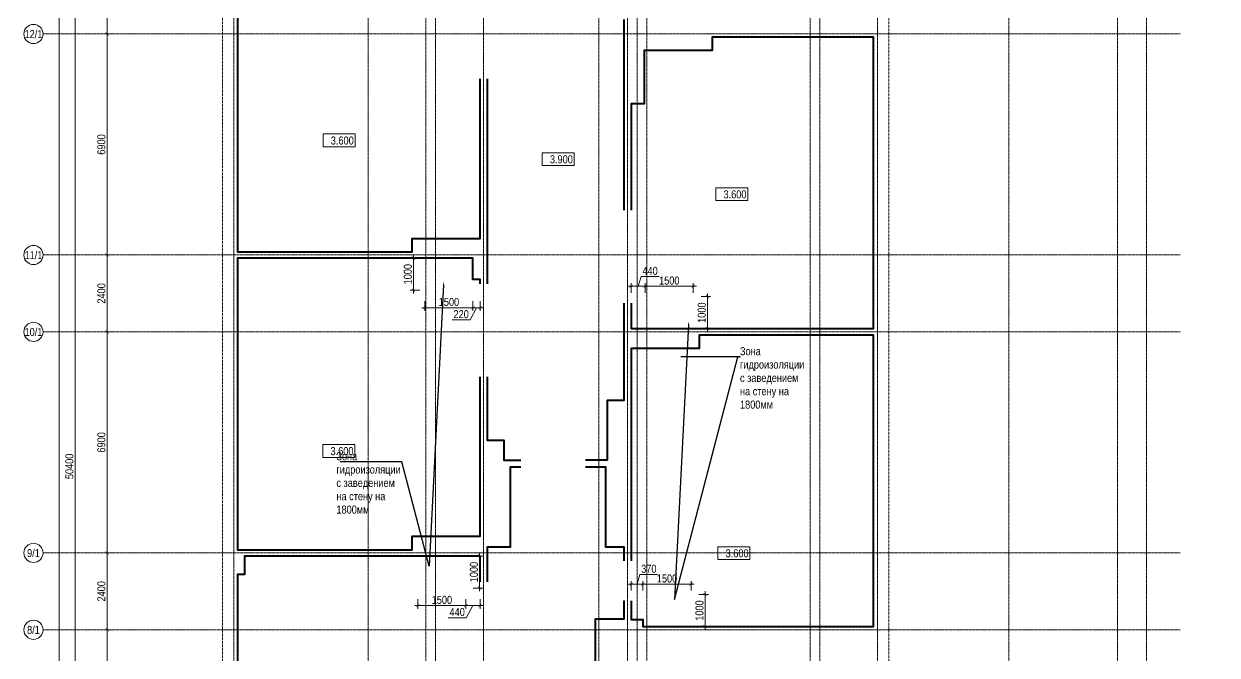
# Model space of a CAD drawing. Header units: millimetres. Extents: x -328335 to 1212475, y -208171 to 164144.
# Drawn here: x -6555 to 30710, y 32808 to 52515 of the extents above; entities that cross this region are included whole.
import ezdxf
from ezdxf import colors
from ezdxf.entities.mleader import LeaderData, LeaderLine
from ezdxf.enums import TextEntityAlignment as Align
from ezdxf.math import Vec2, Vec3

# ---------------------------------------------------------------- set-up
doc = ezdxf.new("R2010")
doc.units = ezdxf.units.MM
doc.header["$LTSCALE"] = 0.5
doc.linetypes.add('CENTER2', pattern=[28.575, 19.05, -3.175, 3.175, -3.175])
doc.linetypes.add('DASHED', pattern=[19.05, 12.7, -6.35])
doc.layers.get('Defpoints').update_dxf_attribs({"color": 140})
for name, color, linetype, lineweight in [('АИ_Плинтус', 3, 'Continuous', 9), ('АИ_Полы', 1, 'Continuous', 9), ('АИ_Полы_размеры', 7, 'Continuous', 5), ('АР6_потолок_отм', 5, 'Continuous', 5), ('РД_Оси_размер', 8, 'Continuous', 0)]:
    doc.layers.add(name, color=color, linetype=linetype, lineweight=lineweight)
doc.layers.add('АР_Делит', color=120, linetype='Continuous', lineweight=0, plot=False)
doc.layers.add('РД_Оси_100', color=7, linetype='Continuous', lineweight=0, true_color=0x525252)
doc.styles.add('Arial_Narrow_08', font='ARIALN.TTF', dxfattribs={"width": 0.8})
doc.styles.add('style1', font='ARIALN.TTF')
doc.styles.add('ккк', font='isocpeur.ttf', dxfattribs={"width": 0.85, "oblique": 15})
doc.dimstyles.new('Dim100_ареал', dxfattribs={"dimscale": 100, "dimtxt": 2.5, "dimasz": 1, "dimexe": 1, "dimexo": 1, "dimgap": 0.5, "dimtad": 1, "dimzin": 12, "dimdsep": 46, "dimtxsty": 'style1', "dimblk": 'ARCHTICK', "dimcen": 1, "dimdle": 1, "dimaunit": 1, "dimadec": 0, "dimazin": 3, "dimtfac": 1, "dimtmove": 1, "dimatfit": 3, "dimldrblk": 'OPEN30', "dimfxl": 2, "dimfxlon": 1, "dimtolj": 1, "dimtzin": 0, "dimlwd": 5, "dimlwe": 5, "dimarcsym": 0})

# ---------------------------------------------------------------- blocks, each defined once
blk = doc.blocks.new('A-iden')
at = {"linetype": 'Continuous', "lineweight": 5}
blk.add_circle((0, -4), 3, dxfattribs=at)
at = {"color": 0, "linetype": 'Continuous', "lineweight": 20, "style": 'ккк', "width": 0.85}
blk.add_attdef('ID', text='', height=4, dxfattribs=at).set_placement((0.31, -3.85), align=Align.MIDDLE_CENTER)
blk = doc.blocks.new('_ArchTick')
at = {"color": 0, "linetype": 'ByBlock', "const_width": 0.15}
blk.add_lwpolyline([(-0.5, -0.5), (0.5, 0.5)], dxfattribs=at)
blk = doc.blocks.new('*D527')
at = {"layer": 'Defpoints', "color": 0, "transparency": 16777216}
for p in [(-5455, 134700), (-2955, 134700), (-2955, 0)]:
    blk.add_point(p, dxfattribs=at)
at = {"layer": 'РД_Оси_размер', "color": 0, "lineweight": 5, "transparency": 16777216}
for p, q in [((-5255, 134700), (-5555, 134700)), ((-5455, -100), (-5455, 134800)), ((-5255, 0), (-5555, 0))]:
    blk.add_line(p, q, dxfattribs=at)
at = {"layer": 'РД_Оси_размер', "color": 0, "lineweight": 5, "transparency": 16777216, "xscale": 100, "yscale": 100, "zscale": 100}
for p, rotation in [((-5455, 134700), 90), ((-5455, 0), 270)]:
    blk.add_blockref('_ArchTick', p, dxfattribs=dict(at, rotation=rotation))
at = {"layer": 'РД_Оси_размер', "color": 0, "transparency": 16777216, "insert": (-5633, 67350), "char_height": 250, "attachment_point": 5, "rotation": 90, "style": 'style1'}
blk.add_mtext('\\A1;134700', dxfattribs=at)
blk = doc.blocks.new('_Open30')
at = {"color": 0, "linetype": 'ByBlock', "lineweight": -2}
for p, q in [((-1, 0.27), (0, 0)), ((0, 0), (-1, -0.27)), ((0, 0), (-1, 0))]:
    blk.add_line(p, q, dxfattribs=at)
blk = doc.blocks.new('*D532')
at = {"layer": 'Defpoints', "color": 0, "transparency": 16777216}
for p in [(-3955, 33600), (-2955, 33600), (-2955, 29400)]:
    blk.add_point(p, dxfattribs=at)
at = {"layer": 'РД_Оси_размер', "color": 0, "lineweight": 5, "transparency": 16777216}
for p, q in [((-3755, 33600), (-4055, 33600)), ((-3955, 29300), (-3955, 33700)), ((-3755, 29400), (-4055, 29400))]:
    blk.add_line(p, q, dxfattribs=at)
at = {"layer": 'РД_Оси_размер', "color": 0, "lineweight": 5, "transparency": 16777216, "xscale": 100, "yscale": 100, "zscale": 100}
for p, rotation in [((-3955, 33600), 90), ((-3955, 29400), 270)]:
    blk.add_blockref('_ArchTick', p, dxfattribs=dict(at, rotation=rotation))
at = {"layer": 'РД_Оси_размер', "color": 0, "transparency": 16777216, "insert": (-4133, 31500), "char_height": 250, "attachment_point": 5, "rotation": 90, "style": 'style1'}
blk.add_mtext('\\A1;4200', dxfattribs=at)
blk = doc.blocks.new('*D533')
at = {"layer": 'Defpoints', "color": 0, "transparency": 16777216}
for p in [(-3955, 36000), (-2955, 36000), (-2955, 33600)]:
    blk.add_point(p, dxfattribs=at)
at = {"layer": 'РД_Оси_размер', "color": 0, "lineweight": 5, "transparency": 16777216}
for p, q in [((-3755, 36000), (-4055, 36000)), ((-3955, 33500), (-3955, 36100)), ((-3755, 33600), (-4055, 33600))]:
    blk.add_line(p, q, dxfattribs=at)
at = {"layer": 'РД_Оси_размер', "color": 0, "lineweight": 5, "transparency": 16777216, "xscale": 100, "yscale": 100, "zscale": 100}
for p, rotation in [((-3955, 36000), 90), ((-3955, 33600), 270)]:
    blk.add_blockref('_ArchTick', p, dxfattribs=dict(at, rotation=rotation))
at = {"layer": 'РД_Оси_размер', "color": 0, "transparency": 16777216, "insert": (-4133, 34800), "char_height": 250, "attachment_point": 5, "rotation": 90, "style": 'style1'}
blk.add_mtext('\\A1;2400', dxfattribs=at)
blk = doc.blocks.new('*D534')
at = {"layer": 'Defpoints', "color": 0, "transparency": 16777216}
for p in [(-3955, 42900), (-2955, 42900), (-2955, 36000)]:
    blk.add_point(p, dxfattribs=at)
at = {"layer": 'РД_Оси_размер', "color": 0, "lineweight": 5, "transparency": 16777216}
for p, q in [((-3755, 42900), (-4055, 42900)), ((-3955, 35900), (-3955, 43000)), ((-3755, 36000), (-4055, 36000))]:
    blk.add_line(p, q, dxfattribs=at)
at = {"layer": 'РД_Оси_размер', "color": 0, "lineweight": 5, "transparency": 16777216, "xscale": 100, "yscale": 100, "zscale": 100}
for p, rotation in [((-3955, 42900), 90), ((-3955, 36000), 270)]:
    blk.add_blockref('_ArchTick', p, dxfattribs=dict(at, rotation=rotation))
at = {"layer": 'РД_Оси_размер', "color": 0, "transparency": 16777216, "insert": (-4133, 39450), "char_height": 250, "attachment_point": 5, "rotation": 90, "style": 'style1'}
blk.add_mtext('\\A1;6900', dxfattribs=at)
blk = doc.blocks.new('*D535')
at = {"layer": 'Defpoints', "color": 0, "transparency": 16777216}
for p in [(-3955, 45300), (-2955, 45300), (-2955, 42900)]:
    blk.add_point(p, dxfattribs=at)
at = {"layer": 'РД_Оси_размер', "color": 0, "lineweight": 5, "transparency": 16777216}
for p, q in [((-3755, 45300), (-4055, 45300)), ((-3955, 42800), (-3955, 45400)), ((-3755, 42900), (-4055, 42900))]:
    blk.add_line(p, q, dxfattribs=at)
at = {"layer": 'РД_Оси_размер', "color": 0, "lineweight": 5, "transparency": 16777216, "xscale": 100, "yscale": 100, "zscale": 100}
for p, rotation in [((-3955, 45300), 90), ((-3955, 42900), 270)]:
    blk.add_blockref('_ArchTick', p, dxfattribs=dict(at, rotation=rotation))
at = {"layer": 'РД_Оси_размер', "color": 0, "transparency": 16777216, "insert": (-4133, 44100), "char_height": 250, "attachment_point": 5, "rotation": 90, "style": 'style1'}
blk.add_mtext('\\A1;2400', dxfattribs=at)
blk = doc.blocks.new('*D536')
at = {"layer": 'Defpoints', "color": 0, "transparency": 16777216}
for p in [(-3955, 52200), (-2955, 52200), (-2955, 45300)]:
    blk.add_point(p, dxfattribs=at)
at = {"layer": 'РД_Оси_размер', "color": 0, "lineweight": 5, "transparency": 16777216}
for p, q in [((-3755, 52200), (-4055, 52200)), ((-3955, 45200), (-3955, 52300)), ((-3755, 45300), (-4055, 45300))]:
    blk.add_line(p, q, dxfattribs=at)
at = {"layer": 'РД_Оси_размер', "color": 0, "lineweight": 5, "transparency": 16777216, "xscale": 100, "yscale": 100, "zscale": 100}
for p, rotation in [((-3955, 52200), 90), ((-3955, 45300), 270)]:
    blk.add_blockref('_ArchTick', p, dxfattribs=dict(at, rotation=rotation))
at = {"layer": 'РД_Оси_размер', "color": 0, "transparency": 16777216, "insert": (-4133, 48750), "char_height": 250, "attachment_point": 5, "rotation": 90, "style": 'style1'}
blk.add_mtext('\\A1;6900', dxfattribs=at)
blk = doc.blocks.new('*D537')
at = {"layer": 'Defpoints', "color": 0, "transparency": 16777216}
for p in [(-3955, 54600), (-2955, 54600), (-2955, 52200)]:
    blk.add_point(p, dxfattribs=at)
at = {"layer": 'РД_Оси_размер', "color": 0, "lineweight": 5, "transparency": 16777216}
for p, q in [((-3755, 54600), (-4055, 54600)), ((-3955, 52100), (-3955, 54700)), ((-3755, 52200), (-4055, 52200))]:
    blk.add_line(p, q, dxfattribs=at)
at = {"layer": 'РД_Оси_размер', "color": 0, "lineweight": 5, "transparency": 16777216, "xscale": 100, "yscale": 100, "zscale": 100}
for p, rotation in [((-3955, 54600), 90), ((-3955, 52200), 270)]:
    blk.add_blockref('_ArchTick', p, dxfattribs=dict(at, rotation=rotation))
at = {"layer": 'РД_Оси_размер', "color": 0, "transparency": 16777216, "insert": (-4133, 53400), "char_height": 250, "attachment_point": 5, "rotation": 90, "style": 'style1'}
blk.add_mtext('\\A1;2400', dxfattribs=at)
blk = doc.blocks.new('*D569')
at = {"layer": 'Defpoints', "color": 0, "transparency": 16777216}
for p in [(-4955, 63900), (-2955, 63900), (-2955, 13500)]:
    blk.add_point(p, dxfattribs=at)
at = {"layer": 'РД_Оси_размер', "color": 0, "lineweight": 5, "transparency": 16777216}
for p, q in [((-4755, 63900), (-5055, 63900)), ((-4955, 13400), (-4955, 64000)), ((-4755, 13500), (-5055, 13500))]:
    blk.add_line(p, q, dxfattribs=at)
at = {"layer": 'РД_Оси_размер', "color": 0, "lineweight": 5, "transparency": 16777216, "xscale": 100, "yscale": 100, "zscale": 100}
for p, rotation in [((-4955, 63900), 90), ((-4955, 13500), 270)]:
    blk.add_blockref('_ArchTick', p, dxfattribs=dict(at, rotation=rotation))
at = {"layer": 'РД_Оси_размер', "color": 0, "transparency": 16777216, "insert": (-5133, 38700), "char_height": 250, "attachment_point": 5, "rotation": 90, "style": 'style1'}
blk.add_mtext('\\A1;50400', dxfattribs=at)
blk = doc.blocks.new('Отметка_план')
at = {"color": 7, "lineweight": 5}
blk.add_lwpolyline([(0, 0), (10, 0), (10, 4), (0, 4)], close=True, dxfattribs=at)
at = {"style": 'Arial_Narrow_08', "width": 0.8}
blk.add_attdef('OTMG', text='', height=2.5, dxfattribs=at).set_placement((9.06, 0.7), align=Align.RIGHT)
blk = doc.blocks.new('*D614')
at = {"layer": 'Defpoints', "color": 0, "transparency": 16777216}
for p in [(5970, 44200), (7470, 44200), (7470, 43654)]:
    blk.add_point(p, dxfattribs=at)
at = {"layer": 'АИ_Полы_размеры', "color": 0, "lineweight": 5, "transparency": 16777216}
for p, q in [((5870, 43654), (7570, 43654)), ((5970, 43854), (5970, 43554)), ((7470, 43854), (7470, 43554))]:
    blk.add_line(p, q, dxfattribs=at)
at = {"layer": 'АИ_Полы_размеры', "color": 0, "lineweight": 5, "transparency": 16777216, "xscale": 100, "yscale": 100, "zscale": 100, "rotation": 180}
blk.add_blockref('_ArchTick', (5970, 43654), dxfattribs=at)
at = {"layer": 'АИ_Полы_размеры', "color": 0, "lineweight": 5, "transparency": 16777216, "xscale": 100, "yscale": 100, "zscale": 100}
blk.add_blockref('_ArchTick', (7470, 43654), dxfattribs=at)
at = {"layer": 'АИ_Полы_размеры', "color": 0, "transparency": 16777216, "insert": (6720, 43832), "char_height": 250, "attachment_point": 5, "style": 'style1'}
blk.add_mtext('\\A1;1500', dxfattribs=at)
blk = doc.blocks.new('*D615')
at = {"layer": 'Defpoints', "color": 0, "transparency": 16777216}
for p in [(5614, 45200), (7470, 45200), (7470, 44200)]:
    blk.add_point(p, dxfattribs=at)
at = {"layer": 'АИ_Полы_размеры', "color": 0, "lineweight": 5, "transparency": 16777216}
for p, q in [((5814, 45200), (5514, 45200)), ((5614, 44100), (5614, 45300)), ((5814, 44200), (5514, 44200))]:
    blk.add_line(p, q, dxfattribs=at)
at = {"layer": 'АИ_Полы_размеры', "color": 0, "lineweight": 5, "transparency": 16777216, "xscale": 100, "yscale": 100, "zscale": 100}
for p, rotation in [((5614, 45200), 90), ((5614, 44200), 270)]:
    blk.add_blockref('_ArchTick', p, dxfattribs=dict(at, rotation=rotation))
at = {"layer": 'АИ_Полы_размеры', "color": 0, "transparency": 16777216, "insert": (5436, 44700), "char_height": 250, "attachment_point": 5, "rotation": 90, "style": 'style1'}
blk.add_mtext('\\A1;1000', dxfattribs=at)
blk = doc.blocks.new('*D616')
at = {"layer": 'Defpoints', "color": 0, "transparency": 16777216}
for p in [(5750, 34900), (7250, 34900), (7250, 34354)]:
    blk.add_point(p, dxfattribs=at)
at = {"layer": 'АИ_Полы_размеры', "color": 0, "lineweight": 5, "transparency": 16777216}
for p, q in [((5650, 34354), (7350, 34354)), ((5750, 34554), (5750, 34254)), ((7250, 34554), (7250, 34254))]:
    blk.add_line(p, q, dxfattribs=at)
at = {"layer": 'АИ_Полы_размеры', "color": 0, "lineweight": 5, "transparency": 16777216, "xscale": 100, "yscale": 100, "zscale": 100, "rotation": 180}
blk.add_blockref('_ArchTick', (5750, 34354), dxfattribs=at)
at = {"layer": 'АИ_Полы_размеры', "color": 0, "lineweight": 5, "transparency": 16777216, "xscale": 100, "yscale": 100, "zscale": 100}
blk.add_blockref('_ArchTick', (7250, 34354), dxfattribs=at)
at = {"layer": 'АИ_Полы_размеры', "color": 0, "transparency": 16777216, "insert": (6500, 34531), "char_height": 250, "attachment_point": 5, "style": 'style1'}
blk.add_mtext('\\A1;1500', dxfattribs=at)
blk = doc.blocks.new('*D617')
at = {"layer": 'Defpoints', "color": 0, "transparency": 16777216}
for p in [(7250, 35900), (7677, 35900), (7250, 34900)]:
    blk.add_point(p, dxfattribs=at)
at = {"layer": 'АИ_Полы_размеры', "color": 0, "lineweight": 5, "transparency": 16777216}
for p, q in [((7477, 35900), (7777, 35900)), ((7677, 34800), (7677, 36000)), ((7477, 34900), (7777, 34900))]:
    blk.add_line(p, q, dxfattribs=at)
at = {"layer": 'АИ_Полы_размеры', "color": 0, "lineweight": 5, "transparency": 16777216, "xscale": 100, "yscale": 100, "zscale": 100}
for p, rotation in [((7677, 35900), 90), ((7677, 34900), 270)]:
    blk.add_blockref('_ArchTick', p, dxfattribs=dict(at, rotation=rotation))
at = {"layer": 'АИ_Полы_размеры', "color": 0, "transparency": 16777216, "insert": (7500, 35400), "char_height": 250, "attachment_point": 5, "rotation": 90, "style": 'style1'}
blk.add_mtext('\\A1;1000', dxfattribs=at)
blk = doc.blocks.new('*D620')
at = {"layer": 'Defpoints', "color": 0, "transparency": 16777216}
for p in [(14280, 35022), (12780, 33700), (14280, 33700)]:
    blk.add_point(p, dxfattribs=at)
at = {"layer": 'АИ_Полы_размеры', "color": 0, "lineweight": 5, "transparency": 16777216}
for p, q in [((12780, 34822), (12780, 35122)), ((14280, 34822), (14280, 35122)), ((12680, 35022), (14380, 35022))]:
    blk.add_line(p, q, dxfattribs=at)
at = {"layer": 'АИ_Полы_размеры', "color": 0, "lineweight": 5, "transparency": 16777216, "xscale": 100, "yscale": 100, "zscale": 100, "rotation": 180}
blk.add_blockref('_ArchTick', (12780, 35022), dxfattribs=at)
at = {"layer": 'АИ_Полы_размеры', "color": 0, "lineweight": 5, "transparency": 16777216, "xscale": 100, "yscale": 100, "zscale": 100}
blk.add_blockref('_ArchTick', (14280, 35022), dxfattribs=at)
at = {"layer": 'АИ_Полы_размеры', "color": 0, "transparency": 16777216, "insert": (13530, 35200), "char_height": 250, "attachment_point": 5, "style": 'style1'}
blk.add_mtext('\\A1;1500', dxfattribs=at)
blk = doc.blocks.new('*D621')
at = {"layer": 'Defpoints', "color": 0, "transparency": 16777216}
for p in [(14280, 34700), (14722, 34700), (14280, 33700)]:
    blk.add_point(p, dxfattribs=at)
at = {"layer": 'АИ_Полы_размеры', "color": 0, "lineweight": 5, "transparency": 16777216}
for p, q in [((14522, 34700), (14822, 34700)), ((14722, 33600), (14722, 34800)), ((14522, 33700), (14822, 33700))]:
    blk.add_line(p, q, dxfattribs=at)
at = {"layer": 'АИ_Полы_размеры', "color": 0, "lineweight": 5, "transparency": 16777216, "xscale": 100, "yscale": 100, "zscale": 100}
for p, rotation in [((14722, 34700), 90), ((14722, 33700), 270)]:
    blk.add_blockref('_ArchTick', p, dxfattribs=dict(at, rotation=rotation))
at = {"layer": 'АИ_Полы_размеры', "color": 0, "transparency": 16777216, "insert": (14545, 34200), "char_height": 250, "attachment_point": 5, "rotation": 90, "style": 'style1'}
blk.add_mtext('\\A1;1000', dxfattribs=at)
blk = doc.blocks.new('*D622')
at = {"layer": 'Defpoints', "color": 0, "transparency": 16777216}
for p in [(14350, 44322), (12850, 43000), (14350, 43000)]:
    blk.add_point(p, dxfattribs=at)
at = {"layer": 'АИ_Полы_размеры', "color": 0, "lineweight": 5, "transparency": 16777216}
for p, q in [((12850, 44122), (12850, 44422)), ((14350, 44122), (14350, 44422)), ((12750, 44322), (14450, 44322))]:
    blk.add_line(p, q, dxfattribs=at)
at = {"layer": 'АИ_Полы_размеры', "color": 0, "lineweight": 5, "transparency": 16777216, "xscale": 100, "yscale": 100, "zscale": 100, "rotation": 180}
blk.add_blockref('_ArchTick', (12850, 44322), dxfattribs=at)
at = {"layer": 'АИ_Полы_размеры', "color": 0, "lineweight": 5, "transparency": 16777216, "xscale": 100, "yscale": 100, "zscale": 100}
blk.add_blockref('_ArchTick', (14350, 44322), dxfattribs=at)
at = {"layer": 'АИ_Полы_размеры', "color": 0, "transparency": 16777216, "insert": (13600, 44500), "char_height": 250, "attachment_point": 5, "style": 'style1'}
blk.add_mtext('\\A1;1500', dxfattribs=at)
blk = doc.blocks.new('*D623')
at = {"layer": 'Defpoints', "color": 0, "transparency": 16777216}
for p in [(14350, 44000), (14792, 44000), (14350, 43000)]:
    blk.add_point(p, dxfattribs=at)
at = {"layer": 'АИ_Полы_размеры', "color": 0, "lineweight": 5, "transparency": 16777216}
for p, q in [((14592, 44000), (14892, 44000)), ((14792, 42900), (14792, 44100)), ((14592, 43000), (14892, 43000))]:
    blk.add_line(p, q, dxfattribs=at)
at = {"layer": 'АИ_Полы_размеры', "color": 0, "lineweight": 5, "transparency": 16777216, "xscale": 100, "yscale": 100, "zscale": 100}
for p, rotation in [((14792, 44000), 90), ((14792, 43000), 270)]:
    blk.add_blockref('_ArchTick', p, dxfattribs=dict(at, rotation=rotation))
at = {"layer": 'АИ_Полы_размеры', "color": 0, "transparency": 16777216, "insert": (14615, 43500), "char_height": 250, "attachment_point": 5, "rotation": 90, "style": 'style1'}
blk.add_mtext('\\A1;1000', dxfattribs=at)
blk = doc.blocks.new('*D638')
at = {"layer": 'Defpoints', "color": 0, "transparency": 16777216}
for p in [(12410, 44322), (12410, 44000), (12850, 44000)]:
    blk.add_point(p, dxfattribs=at)
at = {"layer": 'АИ_Полы_размеры', "color": 0, "lineweight": 5, "transparency": 16777216}
for p, q in [((12410, 44122), (12410, 44422)), ((12630, 44322), (12721, 44625)), ((12721, 44625), (13281, 44625)), ((12850, 44122), (12850, 44422)), ((12950, 44322), (12310, 44322))]:
    blk.add_line(p, q, dxfattribs=at)
at = {"layer": 'АИ_Полы_размеры', "color": 0, "lineweight": 5, "transparency": 16777216, "xscale": 100, "yscale": 100, "zscale": 100, "rotation": 180}
blk.add_blockref('_ArchTick', (12410, 44322), dxfattribs=at)
at = {"layer": 'АИ_Полы_размеры', "color": 0, "lineweight": 5, "transparency": 16777216, "xscale": 100, "yscale": 100, "zscale": 100}
blk.add_blockref('_ArchTick', (12850, 44322), dxfattribs=at)
at = {"layer": 'АИ_Полы_размеры', "color": 0, "transparency": 16777216, "insert": (13001, 44802), "char_height": 250, "attachment_point": 5, "style": 'style1'}
blk.add_mtext('\\A1;440', dxfattribs=at)
blk = doc.blocks.new('*D642')
at = {"layer": 'Defpoints', "color": 0, "transparency": 16777216}
for p in [(7690, 35400), (7250, 34900), (7690, 34354)]:
    blk.add_point(p, dxfattribs=at)
at = {"layer": 'АИ_Полы_размеры', "color": 0, "lineweight": 5, "transparency": 16777216}
for p, q in [((7150, 34354), (7790, 34354)), ((7250, 34554), (7250, 34254)), ((7470, 34354), (7257, 33974)), ((7690, 34554), (7690, 34254)), ((7257, 33974), (6697, 33974))]:
    blk.add_line(p, q, dxfattribs=at)
at = {"layer": 'АИ_Полы_размеры', "color": 0, "lineweight": 5, "transparency": 16777216, "xscale": 100, "yscale": 100, "zscale": 100, "rotation": 180}
blk.add_blockref('_ArchTick', (7250, 34354), dxfattribs=at)
at = {"layer": 'АИ_Полы_размеры', "color": 0, "lineweight": 5, "transparency": 16777216, "xscale": 100, "yscale": 100, "zscale": 100}
blk.add_blockref('_ArchTick', (7690, 34354), dxfattribs=at)
at = {"layer": 'АИ_Полы_размеры', "color": 0, "transparency": 16777216, "insert": (6977, 34151), "char_height": 250, "attachment_point": 5, "style": 'style1'}
blk.add_mtext('\\A1;440', dxfattribs=at)
blk = doc.blocks.new('*D643')
at = {"layer": 'Defpoints', "color": 0, "transparency": 16777216}
for p in [(7470, 44200), (7690, 44200), (7690, 43654)]:
    blk.add_point(p, dxfattribs=at)
at = {"layer": 'АИ_Полы_размеры', "color": 0, "lineweight": 5, "transparency": 16777216}
for p, q in [((7370, 43654), (7790, 43654)), ((7580, 43654), (7379, 43274)), ((7470, 43854), (7470, 43554)), ((7690, 43854), (7690, 43554)), ((7379, 43274), (6824, 43274))]:
    blk.add_line(p, q, dxfattribs=at)
at = {"layer": 'АИ_Полы_размеры', "color": 0, "lineweight": 5, "transparency": 16777216, "xscale": 100, "yscale": 100, "zscale": 100, "rotation": 180}
blk.add_blockref('_ArchTick', (7470, 43654), dxfattribs=at)
at = {"layer": 'АИ_Полы_размеры', "color": 0, "lineweight": 5, "transparency": 16777216, "xscale": 100, "yscale": 100, "zscale": 100}
blk.add_blockref('_ArchTick', (7690, 43654), dxfattribs=at)
at = {"layer": 'АИ_Полы_размеры', "color": 0, "transparency": 16777216, "insert": (7101, 43451), "char_height": 250, "attachment_point": 5, "style": 'style1'}
blk.add_mtext('\\A1;220', dxfattribs=at)
blk = doc.blocks.new('*D654')
at = {"layer": 'Defpoints', "color": 0, "transparency": 16777216}
for p in [(12410, 35022), (12410, 34700), (12780, 34700)]:
    blk.add_point(p, dxfattribs=at)
at = {"layer": 'АИ_Полы_размеры', "color": 0, "lineweight": 5, "transparency": 16777216}
for p, q in [((12410, 34822), (12410, 35122)), ((12595, 35022), (12686, 35325)), ((12686, 35325), (13238, 35325)), ((12780, 34822), (12780, 35122)), ((12880, 35022), (12310, 35022))]:
    blk.add_line(p, q, dxfattribs=at)
at = {"layer": 'АИ_Полы_размеры', "color": 0, "lineweight": 5, "transparency": 16777216, "xscale": 100, "yscale": 100, "zscale": 100, "rotation": 180}
blk.add_blockref('_ArchTick', (12410, 35022), dxfattribs=at)
at = {"layer": 'АИ_Полы_размеры', "color": 0, "lineweight": 5, "transparency": 16777216, "xscale": 100, "yscale": 100, "zscale": 100}
blk.add_blockref('_ArchTick', (12780, 35022), dxfattribs=at)
at = {"layer": 'АИ_Полы_размеры', "color": 0, "transparency": 16777216, "insert": (12962, 35503), "char_height": 250, "attachment_point": 5, "style": 'style1'}
blk.add_mtext('\\A1;370', dxfattribs=at)
blk = doc.blocks.new('2200_АР_ОСИ_3эт_100_6.02.25')
at = {"layer": 'АР_Делит', "color": 5, "linetype": 'DASHED'}
blk.add_lwpolyline([(114955, 135155), (114955, -355), (93595.036, -355), (93595.036, 13855), (94145, 13855), (94145, 68320), (66055, 68320), (66055, 13857.73), (83455, 13857.73), (83455, -355), (45245, -355), (45245, 13145), (44695, 13145), (44695, 26755), (45245, 26755), (45245, 68320), (20455, 68320), (20455, 26755), (27955, 26755), (27955, 13145), (-355, 13145), (-355, 100855)], dxfattribs=at)
at = {"layer": 'РД_Оси_100', "color": 8, "linetype": 'CENTER2', "true_color": 0x808080}
for p, q in [((0, -6155), (0, 139938.679)), ((4200, -6155), (4200, 139938.679)), ((20100, -6155), (20100, 139938.679)), ((24200, -6155), (24200, 139938.679)), ((27600, -6155), (27600, 139938.679)), ((29555, 52200), (-5954.958, 52200)), ((29555, 45300), (-5954.958, 45300)), ((29555, 42900), (-5954.958, 42900)), ((29555, 36000), (-5954.958, 36000)), ((29555, 33600), (-5954.958, 33600))]:
    blk.add_line(p, q, dxfattribs=at)
for points in [[(5849.555, 139938.679), (6000, 139538.679), (6000, -6194.559)], [(6300, -6195.83), (6300, 139538.679), (6450, 139938.679)], [(7800, -6155), (7800, 139938.679)], [(11400, 139938.679), (11400, -6155)], [(12000.12, -6155), (12300, -5755), (12300, 139538.679), (12000, 139938.679)], [(12600, -6155), (12600, 139938.679)], [(13200, -6155), (12900, -5755), (12900, 139538.679), (13220.167, 139939.357)], [(17850, 139938.679), (18000, 139538.679), (18000, -6194.092)], [(18300, -6196.31), (18300, 139538.679), (18450, 139938.679)], [(28500, -6155), (28500, 139938.679)]]:
    blk.add_lwpolyline(points, dxfattribs=at)
at = {"layer": 'РД_Оси_100', "color": 0}
ref = blk.add_blockref('A-iden', (-6254.958, 52600), dxfattribs=dict(at, xscale=100, yscale=100, zscale=100))
ref.add_attrib('ID', '12/1', dxfattribs={"layer": '0', "linetype": 'Continuous', "height": 250, "style": 'style1'}).set_placement((-6254.958, 52200), align=Align.MIDDLE)
ref = blk.add_blockref('A-iden', (-6254.958, 45700), dxfattribs=dict(at, xscale=100, yscale=100, zscale=100))
ref.add_attrib('ID', '11/1', dxfattribs={"layer": '0', "linetype": 'Continuous', "height": 250, "style": 'style1'}).set_placement((-6254.958, 45300), align=Align.MIDDLE)
ref = blk.add_blockref('A-iden', (-6254.958, 43300), dxfattribs=dict(at, xscale=100, yscale=100, zscale=100))
ref.add_attrib('ID', '10/1', dxfattribs={"layer": '0', "linetype": 'Continuous', "height": 250, "style": 'style1'}).set_placement((-6254.958, 42900), align=Align.MIDDLE)
ref = blk.add_blockref('A-iden', (-6254.958, 36400), dxfattribs=dict(at, xscale=100, yscale=100, zscale=100))
ref.add_attrib('ID', '9/1', dxfattribs={"layer": '0', "linetype": 'Continuous', "height": 250, "style": 'style1'}).set_placement((-6254.958, 36000), align=Align.MIDDLE)
ref = blk.add_blockref('A-iden', (-6254.958, 34000), dxfattribs=dict(at, xscale=100, yscale=100, zscale=100))
ref.add_attrib('ID', '8/1', dxfattribs={"layer": '0', "linetype": 'Continuous', "height": 250, "style": 'style1'}).set_placement((-6254.958, 33600), align=Align.MIDDLE)
at = {"layer": 'РД_Оси_размер'}
for base, p1, p2, picture, middle in [((-5454.958, 134700), (-2954.958, 0), (-2954.958, 134700), '*D527', (-5632.601, 67350)), ((-4954.958, 63900), (-2954.958, 13500), (-2954.958, 63900), '*D569', (-5132.601, 38700)), ((-3954.958, 54600), (-2954.958, 52200), (-2954.958, 54600), '*D537', (-4132.601, 53400)), ((-3954.958, 52200), (-2954.958, 45300), (-2954.958, 52200), '*D536', (-4132.601, 48750)), ((-3954.958, 45300), (-2954.958, 42900), (-2954.958, 45300), '*D535', (-4132.601, 44100)), ((-3954.958, 42900), (-2954.958, 36000), (-2954.958, 42900), '*D534', (-4132.601, 39450)), ((-3954.958, 36000), (-2954.958, 33600), (-2954.958, 36000), '*D533', (-4132.601, 34800)), ((-3954.958, 33600), (-2954.958, 29400), (-2954.958, 33600), '*D532', (-4132.601, 31500))]:
    dim = blk.add_linear_dim(base=base, p1=p1, p2=p2, angle=90, dimstyle='Dim100_ареал', dxfattribs=at)
    dim.commit()
    dim.dimension.update_dxf_attribs({"geometry": picture, "text_midpoint": middle})

msp = doc.modelspace()

# ---------------------------------------------------------------- linework, layer by layer
at = {"layer": 'АИ_Плинтус'}
for p, q in [((12216.265, 34500), (12170.496, 34500)), ((12200, 34492.352), (12200, 34508.458))]:
    msp.add_line(p, q, dxfattribs=at)
at = {"layer": 'АИ_Плинтус', "color": 24, "linetype": 'ByBlock', "lineweight": 40, "true_color": 0xa52900}
for points in [[(7690, 53700), (7690, 54500), (120, 54500), (120, 45400), (5570, 45400), (5570, 45820), (7690, 45820), (7690, 50800)], [(12190, 46699.989), (12190, 52650)], [(12410, 43800), (12410, 43670), (12410, 43000), (12630, 43000), (19980, 43000), (19980, 52100), (14940, 52100), (14940, 51680), (12820, 51680), (12820, 50020), (12410, 50020), (12410, 46700)], [(7910, 50800), (7910, 44400)], [(10983.692, 38900), (11670, 38900.582), (11670, 40770), (12190, 40770), (12190, 43800)], [(12410, 34500), (12409.987, 33920.586), (12780.013, 33919.414), (12780.026, 33700), (19980, 33700), (19980, 42800), (14530, 42800), (14530, 42380), (12410, 42380), (12410, 35750)], [(7910, 41500), (7910, 39519.699), (8430, 39520.301), (8430, 38890), (8970, 38890)], [(8970, 38680), (8629.995, 38679.999), (8630.012, 36179.976), (7910, 36179.976), (7910, 35100)], [(12190, 35750), (12190, 36180), (11620.001, 36180.001), (11620.007, 38680), (10983.692, 38680)], [(7690, 35100), (7690, 35900), (340.115, 35899.964), (339.885, 35330.036), (120, 35330.024), (120, 26809.995), (5370, 26809.997), (5370, 27230.002), (7690, 27230), (7689.999, 32200)], [(11299.963, 31600), (11299.963, 33939.286), (12190, 33940.51), (12190, 34500)]]:
    msp.add_lwpolyline(points, dxfattribs=at)
at = {"layer": 'АИ_Плинтус', "color": 24, "linetype": 'ByBlock', "lineweight": 40, "true_color": 0xa52900, "transparency": 33554653}
msp.add_lwpolyline([(7690, 44399.96), (7690, 44530), (7470, 44530), (7470, 45200), (120, 45200), (120, 36100), (5570, 36100.069), (5570, 36520.228), (7690.018, 36520.159), (7690, 41500)], dxfattribs=at)

# ---------------------------------------------------------------- block references
at = {"layer": 'АР6_потолок_отм'}
ref = msp.add_blockref('Отметка_план', (2790.021, 48678.522), dxfattribs=dict(at, xscale=100, yscale=100, zscale=100))
ref.add_attrib('OTMG', '3.600', dxfattribs={"layer": '0', "color": 0, "height": 250, "style": 'style1'}).set_placement((3747.439, 48998.339), align=Align.TOP_RIGHT)
ref = msp.add_blockref('Отметка_план', (9631.534, 48093.417), dxfattribs=dict(at, xscale=100, yscale=100, zscale=100))
ref.add_attrib('OTMG', '3.900', dxfattribs={"layer": '0', "color": 0, "height": 250, "style": 'style1'}).set_placement((10588.951, 48413.233), align=Align.TOP_RIGHT)
at = {"layer": 'АР6_потолок_отм', "transparency": 33554653}
ref = msp.add_blockref('Отметка_план', (15053.999, 46998.504), dxfattribs=dict(at, xscale=100, yscale=100, zscale=100))
ref.add_attrib('OTMG', '3.600', dxfattribs={"layer": '0', "color": 0, "height": 250, "style": 'style1'}).set_placement((16011.417, 47318.321), align=Align.TOP_RIGHT)
at = {"layer": 'АР6_потолок_отм'}
ref = msp.add_blockref('Отметка_план', (2780.887, 38981.717), dxfattribs=dict(at, xscale=100, yscale=100, zscale=100))
ref.add_attrib('OTMG', '3.600', dxfattribs={"layer": '0', "color": 0, "height": 250, "style": 'style1'}).set_placement((3738.305, 39301.533), align=Align.TOP_RIGHT)
at = {"layer": 'АР6_потолок_отм', "transparency": 33554653}
ref = msp.add_blockref('Отметка_план', (15119.55, 35792.787), dxfattribs=dict(at, xscale=100, yscale=100, zscale=100))
ref.add_attrib('OTMG', '3.600', dxfattribs={"layer": '0', "color": 0, "height": 250, "style": 'style1'}).set_placement((16076.968, 36112.604), align=Align.TOP_RIGHT)
at = {"layer": 'РД_Оси_100'}
msp.add_blockref('2200_АР_ОСИ_3эт_100_6.02.25', (0, 0), dxfattribs=at)

# ---------------------------------------------------------------- dimensions: what is measured, and where the dimension line sits
at = {"layer": 'АИ_Полы_размеры'}
for base, p1, p2, picture, middle in [((5613.918, 45200), (7470, 44200), (7470, 45200), '*D615', (5436.275, 44700)), ((14792.364, 44000.001), (14350, 43000.001), (14350, 44000.001), '*D623', (14614.721, 43500.001)), ((14722.357, 34700.238), (14279.993, 33700.238), (14279.993, 34700.238), '*D621', (14544.714, 34200.238))]:
    dim = msp.add_linear_dim(base=base, p1=p1, p2=p2, angle=90, dimstyle='Dim100_ареал', dxfattribs=at)
    dim.commit()
    dim.dimension.update_dxf_attribs({"geometry": picture, "text_midpoint": middle})
for base, p1, p2, picture, middle in [((12410, 44322.206), (12850, 44000.001), (12410, 44000.001), '*D638', (12770.793, 44802.493)), ((14350, 44322.206), (12850, 43000.001), (14350, 43000.001), '*D622', (13600, 44499.85)), ((7470, 43653.915), (5970, 44200), (7470, 44200), '*D614', (6720, 43831.558)), ((14279.993, 35022.444), (12779.993, 33700.238), (14279.993, 33700.238), '*D620', (13529.993, 35200.087)), ((7250, 34353.839), (5750, 34899.924), (7250, 34899.924), '*D616', (6500, 34531.482))]:
    dim = msp.add_linear_dim(base=base, p1=p1, p2=p2, dimstyle='Dim100_ареал', dxfattribs=at)
    dim.commit()
    dim.dimension.update_dxf_attribs({"geometry": picture, "text_midpoint": middle})
for base, p1, p2, picture, middle in [((7690, 43653.915), (7470, 44200), (7690, 44200), '*D643', (7329.256, 43273.628)), ((7690, 34353.839), (7250, 34899.924), (7690, 35400), '*D642', (7207.215, 33973.552))]:
    dim = msp.add_linear_dim(base=base, p1=p1, p2=p2, dimstyle='Dim100_ареал', dxfattribs=at)
    dim.commit()
    dim.dimension.update_dxf_attribs({"geometry": picture, "text_midpoint": middle, "dimtype": 160})
dim = msp.add_linear_dim(base=(7677.35, 35899.924), p1=(7250, 34899.924), p2=(7250, 35899.924), angle=90, dimstyle='Dim100_ареал', dxfattribs=at)
dim.commit()
dim.dimension.update_dxf_attribs({"geometry": '*D617', "text_midpoint": (7677.35, 35399.924), "dimtype": 160})
dim = msp.add_linear_dim(base=(12410, 35022.444), p1=(12779.993, 34700.238), p2=(12410, 34700.238), text='370', dimstyle='Dim100_ареал', dxfattribs=at)
dim.commit()
dim.dimension.update_dxf_attribs({"geometry": '*D654', "text_midpoint": (12735.789, 35502.73)})

# ---------------------------------------------------------------- leaders
at = {"layer": 'АИ_Полы', "color": 7, "lineweight": 0}
ml = msp.add_multileader_mtext('Standard', dxfattribs=at)
ml.set_content('Зона гидроизоляции\\Pс заведением на стену на 1800мм', color=7, style='style1')
ml.set_leader_properties()
ml.build(insert=Vec2(0, 0))
ml.multileader.update_dxf_attribs({"text_left_attachment_type": 6, "text_right_attachment_type": 6, "dogleg_length": 0.36, "arrow_head_size": 100})
ctx = ml.context
ctx.base_point, ctx.char_height, ctx.arrow_head_size, ctx.landing_gap_size, ctx.plane_origin = Vec3(3205.431, 38843.731), 250, 100, 0, Vec3(74690.487, 22317.326)
ctx.left_attachment, ctx.right_attachment = 6, 6
notes = []
notes.append((ctx, [(1, (1, 1, 0), (5247.488, 38843.731), (-1, 0), 73.094, [(2, [(6551.019, 44467.603), (6097.271, 35587.713)], 0, [])])]))
ctx.mtext.insert, ctx.mtext.width, ctx.mtext.defined_height, ctx.mtext.flow_direction = Vec3(3205.431, 39143.731), 1831.10562, 363.96, 5
ml = msp.add_multileader_mtext('Standard', dxfattribs=at)
ml.set_content('Зона гидроизоляции\\Pс заведением на стену на 1800мм', color=7, style='style1')
ml.set_leader_properties()
ml.build(insert=Vec2(0, 0))
ml.multileader.update_dxf_attribs({"text_left_attachment_type": 6, "text_right_attachment_type": 6, "dogleg_length": 0.36, "arrow_head_size": 100})
ctx = ml.context
ctx.base_point, ctx.char_height, ctx.arrow_head_size, ctx.landing_gap_size, ctx.plane_origin = Vec3(15809.775, 42121.158), 250, 100, 0, Vec3(88508.558, 25594.753)
ctx.left_attachment, ctx.right_attachment = 6, 6
notes.append((ctx, [(0, (1, 1, 0), (15736.681, 42121.158), (1, 0), 73.094, [(2, [(14205.151, 43226.265), (13759.177, 34544.703)], 0, [])])]))
ctx.mtext.insert, ctx.mtext.width, ctx.mtext.defined_height, ctx.mtext.flow_direction = Vec3(15809.775, 42421.158), 1831.10562, 363.96, 5
for ctx, leaders in notes:
    for number, flags, end, landing, length, lines in leaders:
        leader = LeaderData()
        leader.index, (leader.has_last_leader_line, leader.has_dogleg_vector, leader.attachment_direction) = number, flags
        leader.last_leader_point, leader.dogleg_vector, leader.dogleg_length = Vec3(end), Vec3(landing), length
        for number, points, colour, breaks in lines:
            line = LeaderLine()
            line.index, line.vertices, line.color, line.breaks = number, Vec3.list(points), colors.encode_raw_color(colour), breaks
            leader.lines.append(line)
        ctx.leaders.append(leader)

doc.saveas('drawing.dxf')
